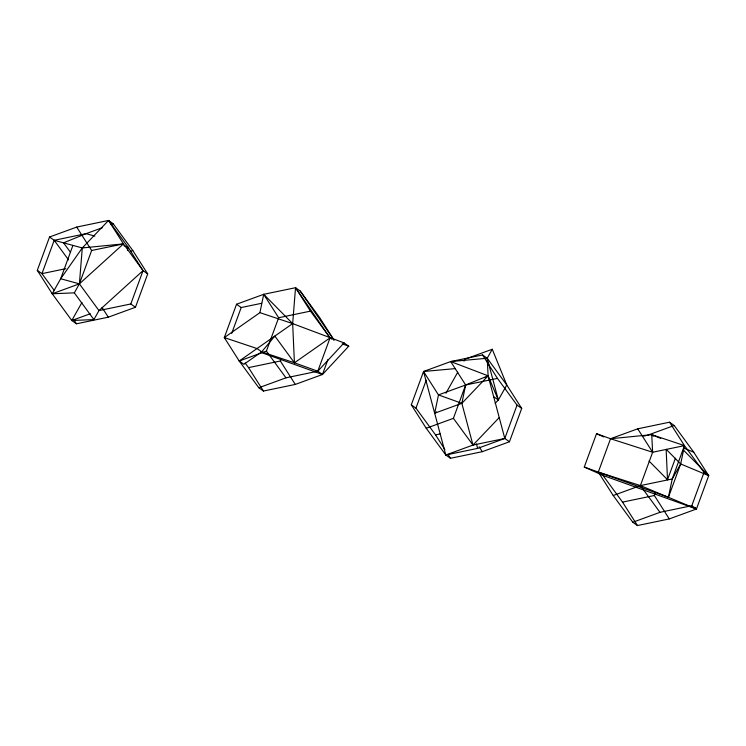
<?xml version="1.0" encoding="UTF-8"?>
<svg xmlns="http://www.w3.org/2000/svg" width="746" height="746" viewBox="0 0 746 746"><rect width="100%" height="100%" fill="white"/><g stroke="black" fill="none" stroke-linecap="round" stroke-linejoin="round"><path stroke-width="1.12" d="M83.683 247.374L82.284 247.952L60.678 278.743L52.229 293.765L74.33 292.861L79.393 283.853L82.284 247.952L108.543 220.452L113.196 223.753L132.779 250.488L147.699 273.913L135.455 307.268L108.282 317.19L76.456 323.801L71.802 320.5L52.229 293.765L37.3 270.341L49.544 236.995L76.717 227.073L108.543 220.452L128.116 247.187L143.046 270.611L147.699 273.913M331.905 339.188L330.049 337.863L294.428 362.808L261.687 351.851L257.034 348.55L224.304 337.584L236.547 304.237L263.711 294.316L295.537 287.704L292.656 323.605L294.428 362.808L317.796 371.21L322.459 374.511L348.727 346.209L344.074 342.908L292.656 323.605L259.916 312.649L224.304 337.584L239.224 361.017L258.806 387.752L263.459 391.053L295.285 384.432L322.459 374.511L327.988 359.451M127.454 250.423L128.116 247.187L123.873 245.658M259.916 312.649L263.711 294.316L292.656 323.605L239.224 361.017L243.877 364.318L261.687 351.851L274.845 336.073L294.428 362.808M495.139 403.344L498.328 400.005L506.776 384.983L492.267 349.24L487.194 358.248L488.108 375.825L461.849 403.325L434.676 413.237L438.471 394.914L423.541 371.489L450.715 361.568L482.541 354.947L487.194 358.248L506.776 384.983L521.696 408.416L509.453 441.763L482.289 451.684L450.463 458.296L445.81 454.995L426.227 428.26L411.298 404.836L423.541 371.489L455.461 368.589M423.541 371.489L445.81 454.995L472.973 445.073L461.849 403.325L465.644 384.992L450.715 361.568L487.194 358.248L498.328 400.005L493.675 396.704M584.277 467.043L668.425 497.302L672.221 478.979L684.464 445.623L669.544 422.199L637.718 428.81L610.545 438.732L596.52 433.687L584.277 467.043L602.955 475.389L696.456 509.005L708.7 475.659L693.771 452.235L674.197 425.5L669.544 422.199M668.425 497.302L680.669 463.956L684.464 445.623L651.734 434.666L610.545 438.732L598.301 472.087L613.221 495.512L632.804 522.247L637.457 525.548L669.283 518.927L696.456 509.005L694.843 507.383M102.323 227.726L86.023 233.675L54.197 240.296L41.953 273.642L54.104 290.231M72.922 245.397L60.678 278.743L79.393 283.853L98.976 310.578L130.802 303.967L135.455 307.268M52.229 293.765L79.393 283.853L91.637 250.497L76.717 227.073M130.802 303.967L143.046 270.611L123.463 243.886L108.543 220.452M231.717 333.359L241.2 307.538L261.66 303.286M239.224 361.017L266.397 351.096L278.64 317.749L263.711 294.316M295.285 384.432L280.356 361.008L281.149 358.854M258.806 387.752L285.979 377.83L317.796 371.21L330.049 337.863L295.537 287.704L300.19 291.005L319.773 317.74L334.077 340.185L300.19 291.005M444.868 449.512L435.533 434.871L415.951 408.137L426.227 380.171M426.227 428.26L453.4 418.347L465.644 384.992L488.108 375.825L498.328 400.005M445.81 454.995L477.627 448.383L504.8 438.462L517.043 405.106L497.461 378.381L482.541 354.947M660.742 438.434L651.734 434.666L652.638 452.244L640.394 485.59L613.221 495.512M669.283 518.927L654.363 495.503L655.147 493.348M649.029 461.019L667.511 479.725L675.419 458.212M632.804 522.247L659.977 512.325L691.803 505.704L704.047 472.358L684.464 445.623L652.638 452.244L610.545 438.732M143.046 270.611L98.976 310.578L93.903 319.596L71.802 320.5L81.948 302.475M445.94 393.207L457.774 372.179M463.965 361.157L465.094 359.162L492.267 349.24M666.197 449.306L680.669 463.956L672.221 478.979L640.394 485.59L598.301 472.087L602.955 475.389L622.537 502.114L637.457 525.548M317.796 371.21L344.074 342.908M453.4 418.347L472.973 445.073L499.233 417.583M79.393 283.853L123.463 243.886L82.284 247.952L54.197 240.296L49.544 236.995M434.676 413.237L436.587 411.904M485.245 377.83L488.108 375.825L504.8 438.462L509.453 441.763M111.023 224.546L113.196 223.753M130.597 251.281L132.779 250.488M71.802 320.5L90.285 313.758M647.024 435.422L674.197 425.5M91.637 250.497L123.463 243.886M65.825 268.681L41.953 273.642L37.3 270.341M278.64 317.749L310.467 311.129L330.049 337.863M245.154 363.013L248.539 367.619L280.356 361.008M497.461 378.381L465.644 384.992L438.471 394.914L461.849 403.325M435.533 434.871L440.084 433.92M472.973 445.073L504.8 438.462M643.612 436.13L645.887 435.655M622.537 502.114L654.363 495.503M94.835 236.081L86.023 233.675L63.559 242.842L70.311 252.064M342.255 343.878L348.727 346.209M260.485 352.224L322.459 374.511M450.715 361.568L488.108 375.825M683.765 448.048L693.771 452.235M680.669 463.956L708.7 475.659L683.373 450.034M596.52 433.687L603.784 436.932M704.047 472.358L708.7 475.659M691.803 505.704L696.456 509.005L640.394 485.59L659.977 512.325M517.043 405.106L521.696 408.416M411.298 404.836L415.951 408.137M236.547 304.237L241.2 307.538M651.734 434.666L653.337 436.298M266.397 351.096L285.979 377.83M54.197 240.296L68.557 259.897M74.33 292.861L93.903 319.596M637.718 428.81L652.638 452.244M479.174 446.798L482.289 451.684M447.973 454.398L450.463 458.296M295.537 287.704L310.467 311.129M248.539 367.619L263.459 391.053M102.062 307.427L108.282 317.19M73.975 319.894L76.456 323.801M476.461 443.982L477.627 448.383M666.159 449.745L667.511 479.725"/></g></svg>
